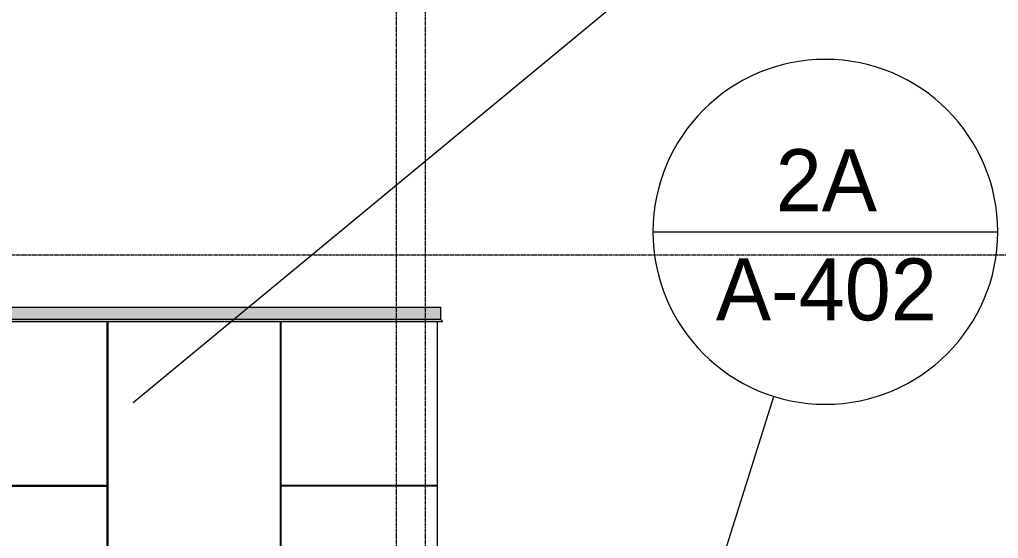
# Model space of a CAD drawing. Header units: inches. Extents: x 21380 to 98133, y -290 to 853.
# Drawn here: x 33037.8 to 33310.3, y 179.1 to 323.5 of the extents above; entities that cross this region are included whole.
import ezdxf

# ---------------------------------------------------------------- set-up
doc = ezdxf.new("R2010")
doc.units = ezdxf.units.IN
doc.header["$MEASUREMENT"] = 0
doc.linetypes.add('Grid Line 1_2_', pattern=[0.875, 0.5, -0.125, 0.125, -0.125])
for name, color, linetype, lineweight in [('A-ANNO-IDEN', 131, 'Continuous', 9), ('A-ANNO-SYMB', 150, 'Continuous', 9), ('A-FLOR-LEVL', 51, 'Continuous', 9), ('A-WALL', 113, 'Continuous', 9), ('A-WALL-PATT', 111, 'Continuous', 25), ('S-GRID', 1, 'Continuous', 9)]:
    doc.layers.add(name, color=color, linetype=linetype, lineweight=lineweight)
doc.styles.add('Century Gothic', font='GOTHIC.TTF', dxfattribs={"height": 17.245342})
pattern_1 = [(0, (22785.02, 0.75), (-193, 193), [48, -145]), (90, (22785.02, 0.75), (-193, 1e-14), [96.25, -96.75]), (180, (22833.02, 97), (-193, 193), [48, -145]), (90, (22833.02, 0.75), (-193, 1e-14), [96.25, -96.75]), (180, (22833.02, 97.25), (-193, 193), [48, -145]), (90, (22833.02, 97.25), (-193, 1e-14), [96.25, -96.75]), (0, (22785.02, 193.5), (-193, 193), [48, -145]), (90, (22785.02, 97.25), (-193, 1e-14), [96.25, -96.75]), (0, (22833.27, 48.75), (-193, 193), [48, -145]), (90, (22833.27, 0.5), (-193, 1e-14), [48.25, -144.75]), (90, (22881.27, 0.5), (-193, 1e-14), [48.25, -144.75]), (0, (22833.27, 145.25), (-193, 193), [48, -145]), (90, (22833.27, 49), (-193, 1e-14), [96.25, -96.75]), (180, (22881.27, 49), (-193, 193), [48, -145]), (90, (22881.27, 49), (-193, 1e-14), [96.25, -96.75]), (90, (22833.27, 145.5), (-193, 1e-14), [48, -145]), (180, (22881.27, 145.5), (-193, 193), [48, -145]), (90, (22881.27, 145.5), (-193, 1e-14), [48, -145]), (0, (22881.52, 0.75), (-193, 193), [48, -145]), (90, (22881.52, 0.75), (-193, 1e-14), [96.25, -96.75]), (180, (22929.52, 97), (-193, 193), [48, -145]), (90, (22929.52, 0.75), (-193, 1e-14), [96.25, -96.75]), (180, (22929.52, 97.25), (-193, 193), [48, -145]), (90, (22929.52, 97.25), (-193, 1e-14), [96.25, -96.75]), (180, (22929.52, 193.5), (-193, 193), [48, -145]), (90, (22881.52, 97.25), (-193, 1e-14), [96.25, -96.75]), (0, (22929.77, 48.75), (-193, 193), [48, -145]), (90, (22929.77, 0.5), (-193, 1e-14), [48.25, -144.75]), (90, (22977.77, 0.5), (-193, 1e-14), [48.25, -144.75]), (0, (22929.77, 145.25), (-193, 193), [48, -145]), (90, (22929.77, 49), (-193, 1e-14), [96.25, -96.75]), (180, (22977.77, 49), (-193, 193), [48, -145]), (90, (22977.77, 49), (-193, 1e-14), [96.25, -96.75]), (90, (22929.77, 145.5), (-193, 1e-14), [48, -145]), (180, (22977.77, 145.5), (-193, 193), [48, -145]), (90, (22977.77, 145.5), (-193, 1e-14), [48, -145])]

# ---------------------------------------------------------------- blocks, each defined once
blk = doc.blocks.new('Section - Callout Head-19020-Building Section - North_South looking East _ Fitness Center')
at = {"layer": 'A-ANNO-SYMB'}
blk.add_line((22472.78, 464.27), (22568.78, 464.27), dxfattribs=at)
for start, end in [(0, 180), (180, 360)]:
    blk.add_arc((22520.78, 464.27), 48, start, end, dxfattribs=at)

msp = doc.modelspace()

# ---------------------------------------------------------------- hatches: boundary and pattern name
at = {"layer": 'A-WALL', "lineweight": 5}
for points in [[(33155.11, 240), (33155.11, 243.5), (32802.17, 243.5), (32802.17, 240)], [(33155.61, 239.5), (33155.04, 240), (32802.17, 240), (32802.17, 239.5), (33155.12, 239.5)]]:
    msp.add_hatch(color=256, dxfattribs=at).paths.add_polyline_path(points, flags=0)
at = {"layer": 'A-WALL-PATT', "lineweight": 9}
h = msp.add_hatch(dxfattribs=at)
h.set_pattern_fill('FP_28', color=256, style=0, pattern_type=2)
h.set_pattern_definition(pattern_1)
h.paths.add_polyline_path([(33151.29, 158.49), (33151.29, 239.46), (32802.17, 239.46), (32802.17, 173.04), (33150.79, 158.52), (33150.79, 161), (33150.92, 161), (33150.92, 158.51)], flags=0)
h = msp.add_hatch(dxfattribs=at)
h.set_pattern_fill('FP_28', color=256, style=0, pattern_type=2)
h.set_pattern_definition(pattern_1)
h.paths.add_polyline_path([(33151.29, 158.5), (33154.11, 158.5), (33154.11, 239.46), (33151.29, 239.46), (33151.29, 159.26)], flags=0)

# ---------------------------------------------------------------- linework, layer by layer
at = {"layer": 'A-ANNO-IDEN', "color": 153}
msp.add_line((33069.43, 216.91), (33334.68, 436.21), dxfattribs=at)
at = {"layer": 'A-ANNO-SYMB'}
msp.add_line((33233.46, 172.88), (33247.8, 218.65), dxfattribs=at)
at = {"layer": 'A-FLOR-LEVL', "linetype": 'Grid Line 1_2_'}
msp.add_line((30717.09, 258), (34081.65, 258), dxfattribs=at)
at = {"layer": 'A-WALL'}
for p, q in [((32728.42, 243.5), (33155.11, 243.5)), ((33155.11, 240), (33155.11, 243.5)), ((33155.11, 240), (32802.17, 240)), ((33155.61, 239.5), (33155.11, 240)), ((32802.17, 239.5), (33155.61, 239.5)), ((32802.17, 239.46), (33155.56, 239.46)), ((33154.11, 239.46), (33154.11, 158.5)), ((33155.56, 239.46), (33155.61, 239.5))]:
    msp.add_line(p, q, dxfattribs=at)
at = {"layer": 'S-GRID', "linetype": 'Grid Line 1_2_'}
for p, q in [((33142.79, -273.16), (33142.79, 738.66)), ((33142.79, -273.16), (33142.79, 738.66)), ((33150.79, -273.16), (33150.79, 738.66)), ((33150.79, -273.16), (33150.79, 738.66))]:
    msp.add_line(p, q, dxfattribs=at)

# ---------------------------------------------------------------- block references
at = {"layer": 'A-ANNO-SYMB'}
msp.add_blockref('Section - Callout Head-19020-Building Section - North_South looking East _ Fitness Center', (10741.38, -199.82), dxfattribs=at)

# ---------------------------------------------------------------- texts
at = {"layer": 'A-ANNO-SYMB', "char_height": 17.245, "attachment_point": 2, "line_spacing_factor": 0.984117, "style": 'Century Gothic'}
for s, insert, width in [('2A', (33262.43, 287.44), 36.936), ('A-402', (33262.43, 257.05), 77.76)]:
    msp.add_mtext(s, dxfattribs=dict(at, insert=insert, width=width))

doc.saveas('drawing.dxf')
